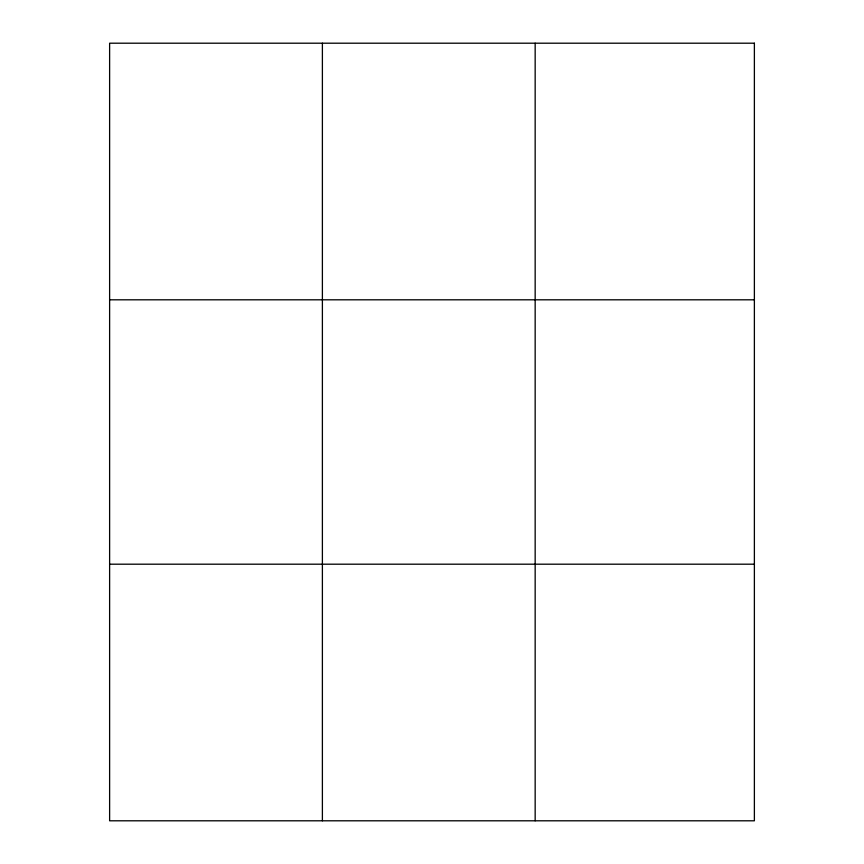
<?xml version="1.0" encoding="UTF-8"?>
<svg xmlns="http://www.w3.org/2000/svg" width="864" height="864" viewBox="0 0 864 864"><rect width="100%" height="100%" fill="white"/><g stroke="black" fill="none" stroke-linecap="round" stroke-linejoin="round"><path stroke-width="1.3" d="M322.391 820.8L322.391 43.2M535.162 820.8L535.162 43.2M109.62 299.808L754.38 299.808M109.62 564.192L754.38 564.192M754.38 43.2L109.62 43.2L109.62 820.8L754.38 820.8L754.38 43.2"/></g></svg>
